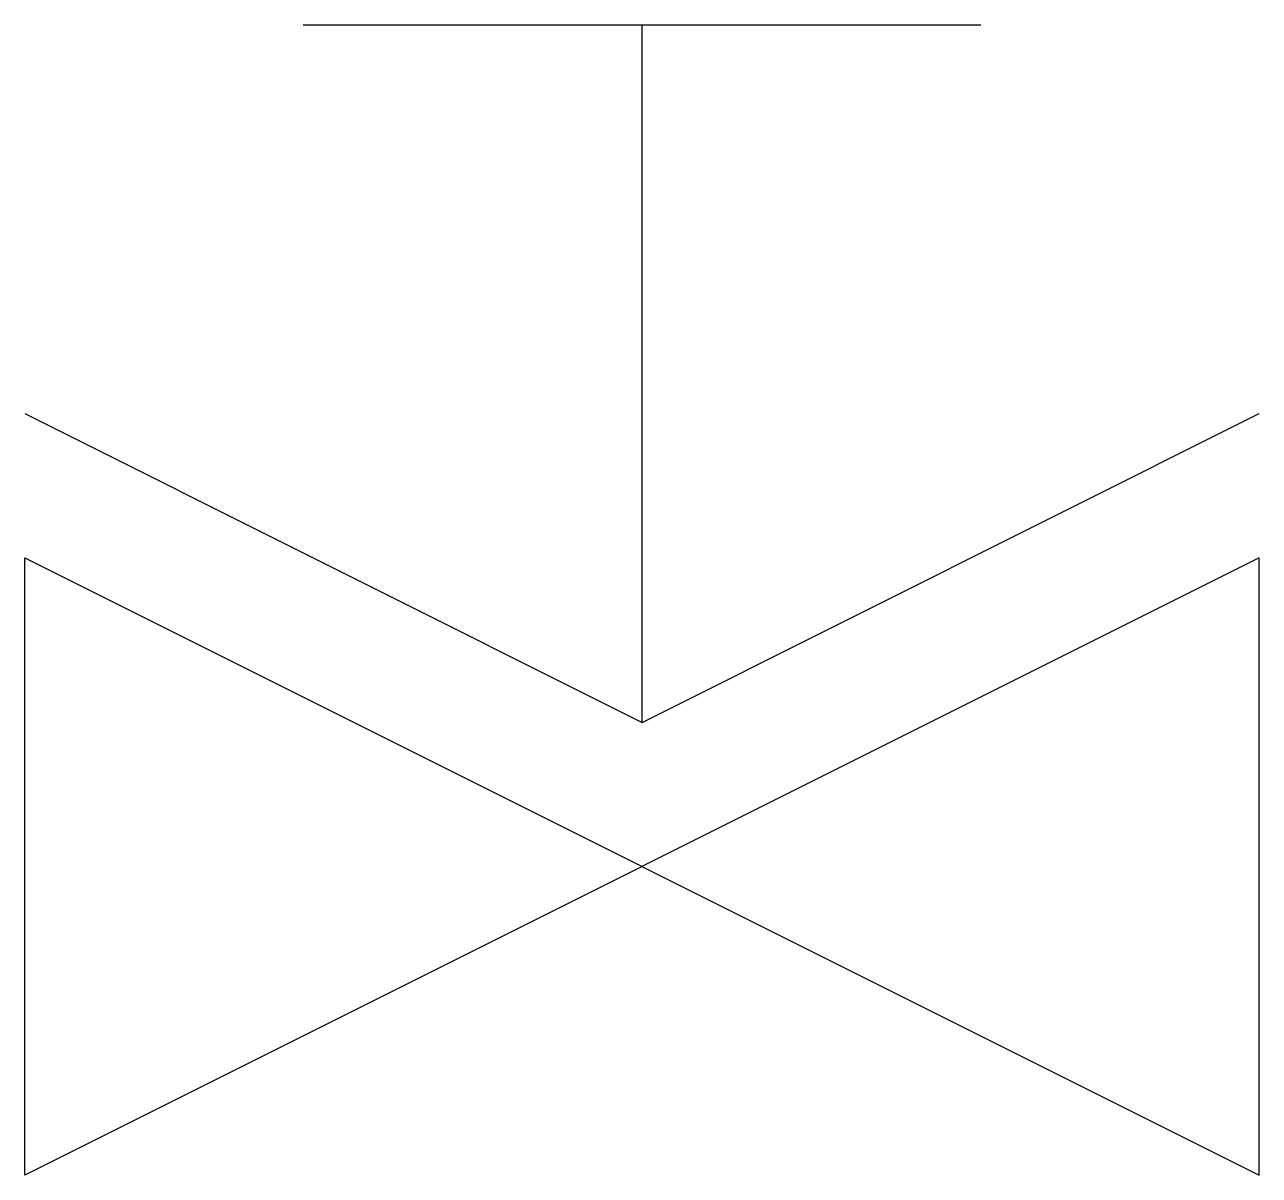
# Model space of a CAD drawing. Header units: millimetres. Extents: x -150 to 150, y -75 to 204.
import ezdxf

# ---------------------------------------------------------------- set-up
doc = ezdxf.new("R2010")
doc.units = ezdxf.units.MM

msp = doc.modelspace()

# ---------------------------------------------------------------- linework, layer by layer
at = {"color": 0, "linetype": 'ByBlock', "lineweight": -2}
for p, q in [((-82.37, 204.47), (82.37, 204.47)), ((0, 35), (0, 204.47))]:
    msp.add_line(p, q, dxfattribs=at)
msp.add_lwpolyline([(-150, 110), (0, 35), (150, 110)], dxfattribs=at)
msp.add_lwpolyline([(-150, -75), (-150, 75), (150, -75), (150, 75)], close=True, dxfattribs=at)

doc.saveas('drawing.dxf')
